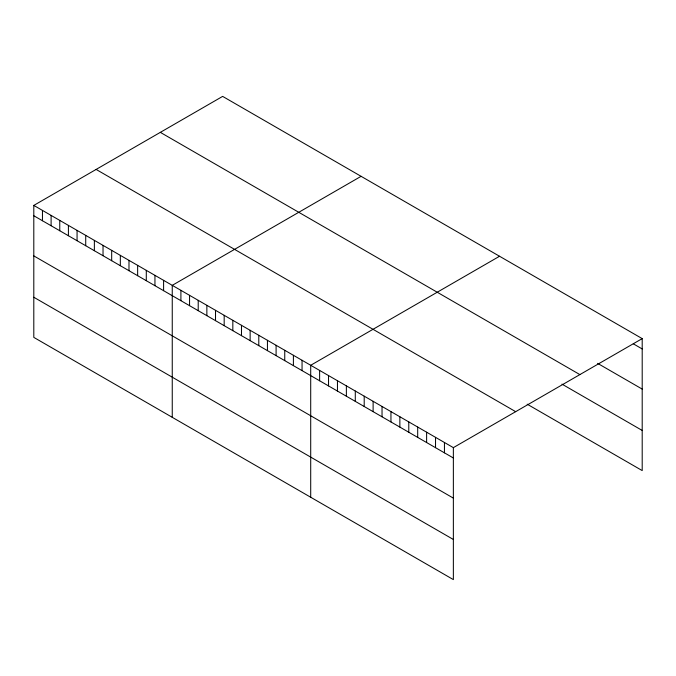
<?xml version="1.0" encoding="UTF-8"?>
<svg xmlns="http://www.w3.org/2000/svg" width="676" height="676" viewBox="0 0 676 676"><rect width="100%" height="100%" fill="white"/><g stroke="black" fill="none" stroke-linecap="round" stroke-linejoin="round"><path stroke-width="1.01" d="M33.8 205.411L453.359 447.639L453.359 579.611L33.8 337.383L33.8 205.411L222.641 96.389L642.2 338.617L642.2 470.589L527.187 404.189M361.094 176.318L172.253 285.348L172.253 417.32M499.547 256.255L310.707 365.285L310.707 497.257M453.359 447.639L642.2 338.617M633.285 343.805L642.2 348.951M597.618 363.358L642.2 389.089M160.322 132.361L579.881 374.597M561.959 384.12L642.2 430.451M96.119 169.431L515.678 411.667M33.8 215.745L453.359 457.982M33.8 255.891L453.359 498.119M33.8 297.246L453.359 539.473M444.445 442.493L444.445 452.835M435.53 437.347L435.53 447.681M426.615 432.201L426.615 442.535M417.692 427.055L417.692 437.389M408.777 421.909L408.777 432.243M399.862 416.754L399.862 427.097M390.948 411.608L390.948 421.951M382.033 406.462L382.033 416.796M373.118 401.316L373.118 411.65M364.203 396.17L364.203 406.504M355.289 391.024L355.289 401.358M346.374 385.869L346.374 396.212M337.459 380.723L337.459 391.066M328.536 375.577L328.536 385.911M319.621 370.431L319.621 380.765M302.054 360.291L302.054 370.625M293.401 355.289L293.401 365.631M284.748 350.295L284.748 360.629M276.095 345.301L276.095 355.635M267.442 340.307L267.442 350.641M258.79 335.304L258.79 345.647M250.137 330.31L250.137 340.645M241.484 325.317L241.484 335.651M232.831 320.323L232.831 330.657M224.179 315.32L224.179 325.663M215.517 310.326L215.517 320.661M206.864 305.332L206.864 315.667M198.212 300.338L198.212 310.673M189.559 295.336L189.559 305.679M180.906 290.342L180.906 300.685M163.6 280.354L163.6 290.688M154.948 275.36L154.948 285.695M146.295 270.358L146.295 280.701M137.642 265.364L137.642 275.698M128.989 260.37L128.989 270.704M120.336 255.376L120.336 265.71M111.684 250.374L111.684 260.716M103.031 245.38L103.031 255.714M94.37 240.386L94.37 250.72M85.717 235.392L85.717 245.726M77.064 230.389L77.064 240.732M68.411 225.395L68.411 235.73M59.758 220.401L59.758 230.736M51.106 215.407L51.106 225.742M42.453 210.405L42.453 220.748"/></g></svg>
